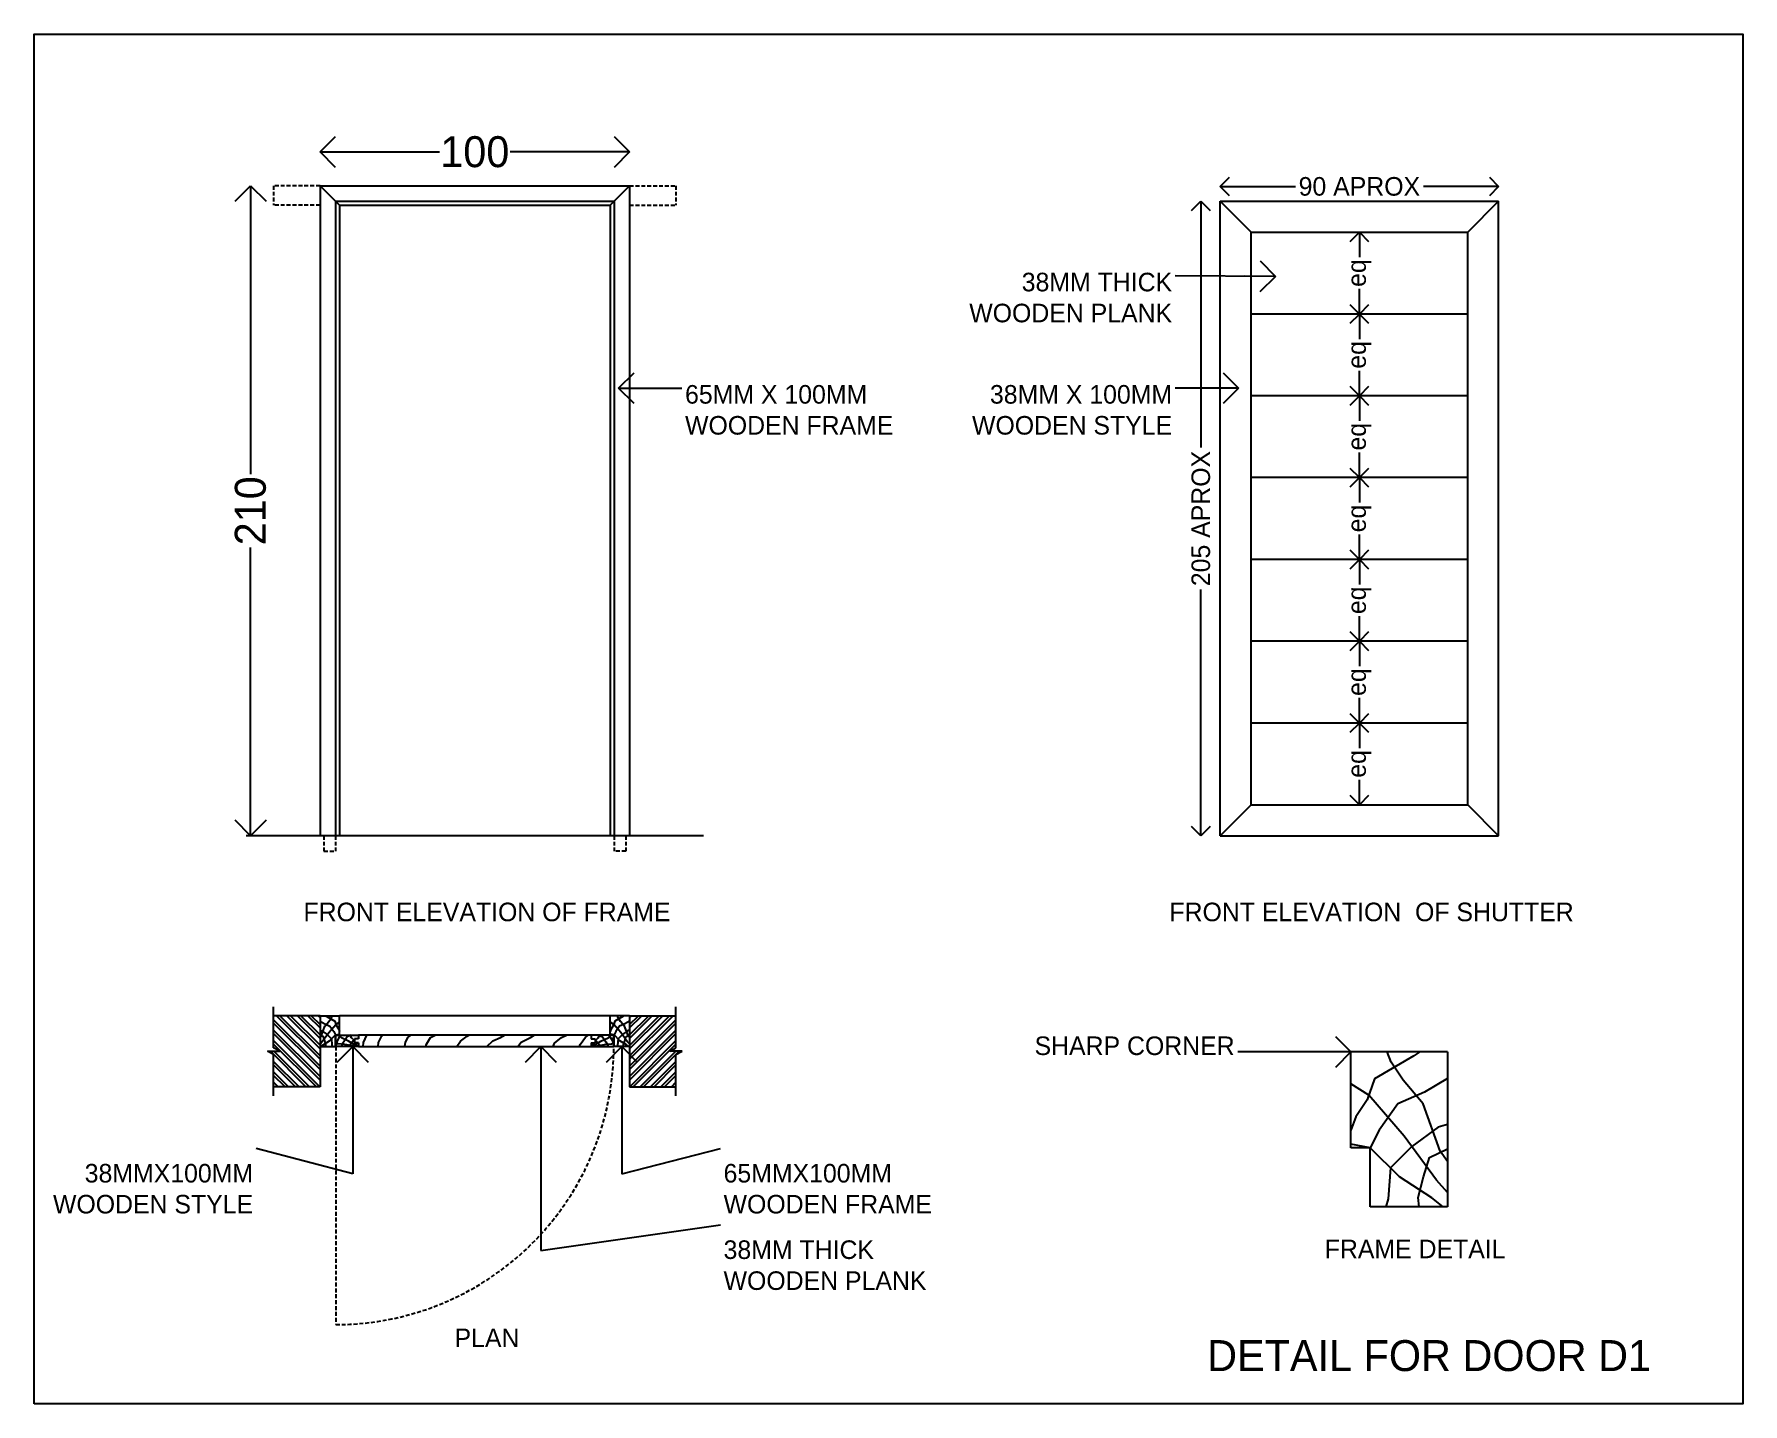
# Model space of a CAD drawing. Header units: metres. Extents: x -16 to 65907, y -5261 to 15511.
# Drawn here: x 34330 to 34882, y 8666 to 9108 of the extents above; entities that cross this region are included whole.
import ezdxf

# ---------------------------------------------------------------- set-up
doc = ezdxf.new("R2010")
doc.units = ezdxf.units.M
doc.header["$PDMODE"] = 67
doc.header["$PDSIZE"] = -5
doc.linetypes.add('DASHED', pattern=[19.049999999999997, 12.7, -6.35])
doc.layers.get('0').update_dxf_attribs({"color": 6})
for name, color, linetype in [('BC-FORMAT', 7, 'Continuous'), ('BC-GREYCOLOR', 8, 'Continuous'), ('BC-HATCH', 8, 'Continuous'), ('BC-JOINERY', 93, 'Continuous'), ('BC-TEXT', 7, 'Continuous'), ('BC-WHITECOLOR', 7, 'Continuous')]:
    doc.layers.add(name, color=color, linetype=linetype)
doc.styles.add('BC-1IN10-3', font='FreeSans.ttf', dxfattribs={"height": 6})
doc.styles.add('BC-1IN25-2', font='FreeSans.ttf', dxfattribs={"height": 10})
doc.styles.add('BC-1IN50-1', font='FreeSans.ttf', dxfattribs={"height": 10})
doc.dimstyles.new('BC-1IN10-3', dxfattribs={"dimtxt": 6, "dimasz": 6, "dimexe": 0.18, "dimexo": 0.0625, "dimgap": 1, "dimtad": 0, "dimtoh": 1, "dimzin": 12, "dimdsep": 46, "dimtxsty": 'BC-1IN10-3', "dimblk": 'OPEN90', "dimcen": 0.09, "dimse1": 1, "dimse2": 1, "dimclrd": 256, "dimclre": 256, "dimclrt": 7, "dimadec": 0, "dimazin": 0, "dimtfac": 1, "dimtdec": 1, "dimtofl": 0, "dimtmove": 1, "dimatfit": 3, "dimldrblk": 'OPEN90', "dimfxl": 1, "dimtolj": 1, "dimtzin": 0, "dimlwd": -3, "dimarcsym": 0})
doc.dimstyles.new('BC-1IN25-2', dxfattribs={"dimtxt": 10, "dimasz": 10, "dimexe": 0.18, "dimexo": 0.0625, "dimgap": 1, "dimtad": 0, "dimtoh": 1, "dimzin": 12, "dimdsep": 46, "dimtxsty": 'BC-1IN25-2', "dimblk": 'OPEN90', "dimcen": 0.09, "dimse1": 1, "dimse2": 1, "dimclrd": 256, "dimclre": 256, "dimclrt": 7, "dimadec": 0, "dimazin": 0, "dimtfac": 1, "dimtdec": 1, "dimtofl": 0, "dimtmove": 1, "dimatfit": 3, "dimldrblk": 'OPEN90', "dimfxl": 1, "dimtolj": 1, "dimtzin": 0, "dimlwd": -1, "dimarcsym": 0})

# ---------------------------------------------------------------- blocks, each defined once
blk = doc.blocks.new('_OPEN90')
at = {"color": 0, "linetype": 'ByBlock'}
for p, q in [((0, 0), (-1, 0)), ((-0.5, 0.5), (0, 0)), ((0, 0), (-0.5, -0.5))]:
    blk.add_line(p, q, dxfattribs=at)
blk = doc.blocks.new('*D927')
at = {"layer": 'BC-WHITECOLOR', "lineweight": -3}
for p, q in [((34718.77460819324, 9058.826476733262), (34737.0997110739, 9058.826476733262)), ((34796.77460819324, 9058.826476733262), (34778.44950531259, 9058.826476733262))]:
    blk.add_line(p, q, dxfattribs=at)
at = {"layer": 'Defpoints', "color": 0}
for p in [(34802.77460819324, 9058.826476733262), (34712.77460819324, 9054.05343673298), (34802.77460819324, 9054.05343673298)]:
    blk.add_point(p, dxfattribs=at)
at = {"layer": 'BC-WHITECOLOR', "lineweight": -3, "xscale": 6, "yscale": 6, "zscale": 6, "rotation": 180}
blk.add_blockref('_OPEN90', (34712.77460819324, 9058.826476733262), dxfattribs=at)
at = {"layer": 'BC-WHITECOLOR', "lineweight": -3, "xscale": 6, "yscale": 6, "zscale": 6}
blk.add_blockref('_OPEN90', (34802.77460819324, 9058.826476733262), dxfattribs=at)
at = {"layer": 'BC-WHITECOLOR', "color": 7, "insert": (34757.77460819324, 9058.826476733262), "char_height": 6, "attachment_point": 5, "style": 'BC-1IN10-3'}
blk.add_mtext('\\A1;{90 APROX}', dxfattribs=at)
blk = doc.blocks.new('*D928')
at = {"layer": 'BC-WHITECOLOR', "lineweight": -3}
for p, q in [((34706.57110251664, 9048.05343673298), (34706.57110251664, 8974.532860601292)), ((34706.57110251664, 8855.05343673298), (34706.57110251664, 8928.574012864672))]:
    blk.add_line(p, q, dxfattribs=at)
at = {"layer": 'Defpoints', "color": 0}
for p in [(34706.57110251664, 9054.05343673298), (34712.77460819324, 9054.05343673298), (34712.77460819324, 8849.05343673298)]:
    blk.add_point(p, dxfattribs=at)
at = {"layer": 'BC-WHITECOLOR', "lineweight": -3, "xscale": 6, "yscale": 6, "zscale": 6}
for p, rotation in [((34706.57110251664, 9054.05343673298), 90), ((34706.57110251664, 8849.05343673298), 270)]:
    blk.add_blockref('_OPEN90', p, dxfattribs=dict(at, rotation=rotation))
at = {"layer": 'BC-WHITECOLOR', "color": 7, "insert": (34706.57110251664, 8951.55343673298), "char_height": 6, "attachment_point": 5, "rotation": 90, "style": 'BC-1IN10-3'}
blk.add_mtext('\\A1;{205 APROX}', dxfattribs=at)
blk = doc.blocks.new('*D929')
at = {"layer": 'BC-WHITECOLOR', "lineweight": -3}
for p, q in [((34757.77460819324, 8879.482008161553), (34757.77460819324, 8877.391179237391)), ((34757.77460819324, 8865.05343673298), (34757.77460819324, 8867.144265657138))]:
    blk.add_line(p, q, dxfattribs=at)
at = {"layer": 'Defpoints', "color": 0}
for p in [(34757.77460819324, 8885.482008161553), (34757.77460819324, 8885.482008161553), (34757.77460819324, 8859.05343673298)]:
    blk.add_point(p, dxfattribs=at)
at = {"layer": 'BC-WHITECOLOR', "lineweight": -3, "xscale": 6, "yscale": 6, "zscale": 6}
for p, rotation in [((34757.77460819324, 8885.482008161553), 90), ((34757.77460819324, 8859.05343673298), 270)]:
    blk.add_blockref('_OPEN90', p, dxfattribs=dict(at, rotation=rotation))
at = {"layer": 'BC-WHITECOLOR', "color": 7, "insert": (34757.77460819324, 8872.267722447266), "char_height": 6, "attachment_point": 5, "rotation": 90, "style": 'BC-1IN10-3'}
blk.add_mtext('\\A1;{eq}', dxfattribs=at)
blk = doc.blocks.new('*D930')
at = {"layer": 'BC-WHITECOLOR', "lineweight": -3}
for p, q in [((34757.77460819324, 8905.910579590125), (34757.77460819324, 8903.819750665964)), ((34757.77460819324, 8891.482008161553), (34757.77460819324, 8893.57283708571))]:
    blk.add_line(p, q, dxfattribs=at)
at = {"layer": 'Defpoints', "color": 0}
for p in [(34757.77460819324, 8911.910579590125), (34757.77460819324, 8911.910579590125), (34757.77460819324, 8885.482008161553)]:
    blk.add_point(p, dxfattribs=at)
at = {"layer": 'BC-WHITECOLOR', "lineweight": -3, "xscale": 6, "yscale": 6, "zscale": 6}
for p, rotation in [((34757.77460819324, 8911.910579590125), 90), ((34757.77460819324, 8885.482008161553), 270)]:
    blk.add_blockref('_OPEN90', p, dxfattribs=dict(at, rotation=rotation))
at = {"layer": 'BC-WHITECOLOR', "color": 7, "insert": (34757.77460819324, 8898.696293875839), "char_height": 6, "attachment_point": 5, "rotation": 90, "style": 'BC-1IN10-3'}
blk.add_mtext('\\A1;{eq}', dxfattribs=at)
blk = doc.blocks.new('*D931')
at = {"layer": 'BC-WHITECOLOR', "lineweight": -3}
for p, q in [((34757.77460819324, 8932.339151018696), (34757.77460819324, 8930.248322094536)), ((34757.77460819324, 8917.910579590125), (34757.77460819324, 8920.001408514283))]:
    blk.add_line(p, q, dxfattribs=at)
at = {"layer": 'Defpoints', "color": 0}
for p in [(34757.77460819324, 8938.339151018696), (34757.77460819324, 8938.339151018696), (34757.77460819324, 8911.910579590125)]:
    blk.add_point(p, dxfattribs=at)
at = {"layer": 'BC-WHITECOLOR', "lineweight": -3, "xscale": 6, "yscale": 6, "zscale": 6}
for p, rotation in [((34757.77460819324, 8938.339151018696), 90), ((34757.77460819324, 8911.910579590125), 270)]:
    blk.add_blockref('_OPEN90', p, dxfattribs=dict(at, rotation=rotation))
at = {"layer": 'BC-WHITECOLOR', "color": 7, "insert": (34757.77460819324, 8925.12486530441), "char_height": 6, "attachment_point": 5, "rotation": 90, "style": 'BC-1IN10-3'}
blk.add_mtext('\\A1;{eq}', dxfattribs=at)
blk = doc.blocks.new('*D932')
at = {"layer": 'BC-WHITECOLOR', "lineweight": -3}
for p, q in [((34757.77460819324, 8958.767722447266), (34757.77460819324, 8956.676893523108)), ((34757.77460819324, 8944.339151018696), (34757.77460819324, 8946.429979942855))]:
    blk.add_line(p, q, dxfattribs=at)
at = {"layer": 'Defpoints', "color": 0}
for p in [(34757.77460819324, 8964.767722447266), (34757.77460819324, 8964.767722447266), (34757.77460819324, 8938.339151018696)]:
    blk.add_point(p, dxfattribs=at)
at = {"layer": 'BC-WHITECOLOR', "lineweight": -3, "xscale": 6, "yscale": 6, "zscale": 6}
for p, rotation in [((34757.77460819324, 8964.767722447266), 90), ((34757.77460819324, 8938.339151018696), 270)]:
    blk.add_blockref('_OPEN90', p, dxfattribs=dict(at, rotation=rotation))
at = {"layer": 'BC-WHITECOLOR', "color": 7, "insert": (34757.77460819324, 8951.553436732982), "char_height": 6, "attachment_point": 5, "rotation": 90, "style": 'BC-1IN10-3'}
blk.add_mtext('\\A1;{eq}', dxfattribs=at)
blk = doc.blocks.new('*D933')
at = {"layer": 'BC-WHITECOLOR', "lineweight": -3}
for p, q in [((34757.77460819324, 8985.196293875839), (34757.77460819324, 8983.105464951681)), ((34757.77460819324, 8970.767722447266), (34757.77460819324, 8972.858551371428))]:
    blk.add_line(p, q, dxfattribs=at)
at = {"layer": 'Defpoints', "color": 0}
for p in [(34757.77460819324, 8991.196293875839), (34757.77460819324, 8991.196293875839), (34757.77460819324, 8964.767722447266)]:
    blk.add_point(p, dxfattribs=at)
at = {"layer": 'BC-WHITECOLOR', "lineweight": -3, "xscale": 6, "yscale": 6, "zscale": 6}
for p, rotation in [((34757.77460819324, 8991.196293875839), 90), ((34757.77460819324, 8964.767722447266), 270)]:
    blk.add_blockref('_OPEN90', p, dxfattribs=dict(at, rotation=rotation))
at = {"layer": 'BC-WHITECOLOR', "color": 7, "insert": (34757.77460819324, 8977.982008161553), "char_height": 6, "attachment_point": 5, "rotation": 90, "style": 'BC-1IN10-3'}
blk.add_mtext('\\A1;{eq}', dxfattribs=at)
blk = doc.blocks.new('*D934')
at = {"layer": 'BC-WHITECOLOR', "lineweight": -3}
for p, q in [((34757.77460819324, 9011.62486530441), (34757.77460819324, 9009.53403638025)), ((34757.77460819324, 8997.196293875839), (34757.77460819324, 8999.287122799997))]:
    blk.add_line(p, q, dxfattribs=at)
at = {"layer": 'Defpoints', "color": 0}
for p in [(34757.77460819324, 9017.62486530441), (34757.77460819324, 9017.62486530441), (34757.77460819324, 8991.196293875839)]:
    blk.add_point(p, dxfattribs=at)
at = {"layer": 'BC-WHITECOLOR', "lineweight": -3, "xscale": 6, "yscale": 6, "zscale": 6}
for p, rotation in [((34757.77460819324, 9017.62486530441), 90), ((34757.77460819324, 8991.196293875839), 270)]:
    blk.add_blockref('_OPEN90', p, dxfattribs=dict(at, rotation=rotation))
at = {"layer": 'BC-WHITECOLOR', "color": 7, "insert": (34757.77460819324, 9004.410579590123), "char_height": 6, "attachment_point": 5, "rotation": 90, "style": 'BC-1IN10-3'}
blk.add_mtext('\\A1;{eq}', dxfattribs=at)
blk = doc.blocks.new('*D935')
at = {"layer": 'BC-WHITECOLOR', "lineweight": -3}
for p, q in [((34757.77460819324, 9038.05343673298), (34757.77460819324, 9035.962607808822)), ((34757.77460819324, 9023.62486530441), (34757.77460819324, 9025.71569422857))]:
    blk.add_line(p, q, dxfattribs=at)
at = {"layer": 'Defpoints', "color": 0}
for p in [(34757.77460819324, 9044.05343673298), (34757.77460819324, 9044.05343673298), (34757.77460819324, 9017.62486530441)]:
    blk.add_point(p, dxfattribs=at)
at = {"layer": 'BC-WHITECOLOR', "lineweight": -3, "xscale": 6, "yscale": 6, "zscale": 6}
for p, rotation in [((34757.77460819324, 9044.05343673298), 90), ((34757.77460819324, 9017.62486530441), 270)]:
    blk.add_blockref('_OPEN90', p, dxfattribs=dict(at, rotation=rotation))
at = {"layer": 'BC-WHITECOLOR', "color": 7, "insert": (34757.77460819324, 9030.839151018696), "char_height": 6, "attachment_point": 5, "rotation": 90, "style": 'BC-1IN10-3'}
blk.add_mtext('\\A1;{eq}', dxfattribs=at)
blk = doc.blocks.new('*D970')
at = {"layer": 'BC-HATCH', "color": 8, "lineweight": -3}
for p, q in [((34432.0016236386, 9069.998244441063), (34460.59695971542, 9069.998244441063)), ((34512.0016236386, 9069.998244441063), (34483.40628756178, 9069.998244441063))]:
    blk.add_line(p, q, dxfattribs=at)
at = {"layer": 'Defpoints', "color": 0}
for p in [(34522.0016236386, 9069.998244441063), (34422.0016236386, 9059.053436732978), (34522.0016236386, 9059.053436732982)]:
    blk.add_point(p, dxfattribs=at)
at = {"layer": 'BC-HATCH', "color": 8, "lineweight": -3, "xscale": 10, "yscale": 10, "zscale": 10, "rotation": 180}
blk.add_blockref('_OPEN90', (34422.0016236386, 9069.998244441063), dxfattribs=at)
at = {"layer": 'BC-HATCH', "color": 8, "lineweight": -3, "xscale": 10, "yscale": 10, "zscale": 10}
blk.add_blockref('_OPEN90', (34522.0016236386, 9069.998244441063), dxfattribs=at)
at = {"layer": 'BC-HATCH', "color": 7, "insert": (34472.0016236386, 9069.998244441063), "char_height": 10, "attachment_point": 5, "style": 'BC-1IN50-1'}
blk.add_mtext('\\A1;100', dxfattribs=at)
blk = doc.blocks.new('*D971')
at = {"layer": 'BC-HATCH', "color": 8, "lineweight": -3}
for p, q in [((34399.54815422316, 9049.053436732978), (34399.54815422316, 8965.924492974405)), ((34399.54815422316, 8859.05343673298), (34399.54815422316, 8942.182380491551))]:
    blk.add_line(p, q, dxfattribs=at)
at = {"layer": 'Defpoints', "color": 0}
for p in [(34422.0016236386, 9059.053436732978), (34399.54815422316, 8849.05343673298), (34422.0016236386, 8849.05343673298)]:
    blk.add_point(p, dxfattribs=at)
at = {"layer": 'BC-HATCH', "color": 8, "lineweight": -3, "xscale": 10, "yscale": 10, "zscale": 10}
for p, rotation in [((34399.54815422316, 9059.053436732978), 90), ((34399.54815422316, 8849.05343673298), 270)]:
    blk.add_blockref('_OPEN90', p, dxfattribs=dict(at, rotation=rotation))
at = {"layer": 'BC-HATCH', "color": 7, "insert": (34399.54815422316, 8954.053436732978), "char_height": 10, "attachment_point": 5, "rotation": 90, "style": 'BC-1IN50-1'}
blk.add_mtext('\\A1;210', dxfattribs=at)

msp = doc.modelspace()

# ---------------------------------------------------------------- hatches: boundary and pattern name
at = {"layer": 'BC-GREYCOLOR'}
h = msp.add_hatch(dxfattribs=at)
h.set_pattern_fill('ANSI32', color=256, scale=0.25, angle=180, style=0)
h.set_pattern_definition([(135, (68512.42391464498, 21.98809101894949), (1.683798022700466, 1.683798022700467), []), (135, (68511.30138214499, 21.98809101894949), (1.683798022700466, 1.683798022700467), [])])
h.paths.add_polyline_path([(34407.0016236386, 8780.496840793096), (34407.0016236386, 8790.929622691561), (34422.0016236386, 8790.929622691561), (34422.0016236386, 8778.429622691561), (34422.0016236386, 8767.929622691561), (34407.0016236386, 8767.929622691561), (34407.0016236386, 8778.362404590029), (34404.98145395942, 8779.429622691561), (34409.02179331778, 8779.429622691561)])
h = msp.add_hatch(dxfattribs=at)
h.set_pattern_fill('ANSI32', color=256, scale=0.25, style=0)
h.set_pattern_definition([(45, (431.5793326322164, 21.98809101894949), (-1.683798022700466, 1.683798022700467), []), (45, (432.7018651322164, 21.98809101894949), (-1.683798022700466, 1.683798022700467), [])])
h.paths.add_polyline_path([(34537.0016236386, 8780.496840793096), (34537.0016236386, 8790.929622691561), (34522.0016236386, 8790.929622691561), (34522.0016236386, 8778.429622691561), (34522.0016236386, 8767.929622691561), (34537.0016236386, 8767.929622691561), (34537.0016236386, 8778.362404590029), (34539.02179331778, 8779.429622691561), (34534.98145395942, 8779.429622691561)])

# ---------------------------------------------------------------- linework, layer by layer
at = {"layer": 'BC-FORMAT'}
for p, q in [((34712.77460819324, 8849.05343673298), (34712.77460819324, 9054.05343673298)), ((34712.77460819324, 9054.05343673298), (34802.77460819324, 9054.05343673298)), ((34802.77460819324, 8849.05343673298), (34802.77460819324, 9054.05343673298)), ((34722.77460819324, 9044.05343673298), (34792.77460819324, 9044.05343673298)), ((34722.77460819324, 8859.05343673298), (34722.77460819324, 9044.05343673298)), ((34792.77460819324, 8859.05343673298), (34792.77460819324, 9044.05343673298)), ((34722.77460819324, 8859.05343673298), (34792.77460819324, 8859.05343673298)), ((34712.77460819324, 8849.05343673298), (34802.77460819324, 8849.05343673298))]:
    msp.add_line(p, q, dxfattribs=at)
at = {"layer": 'BC-GREYCOLOR', "linetype": 'DASHED', "ltscale": 0.1}
for p, q in [((34407.0016236386, 9059.053436732982), (34407.0016236386, 9052.803436732982)), ((34422.0016236386, 9059.053436732978), (34407.0016236386, 9059.053436732982)), ((34522.0016236386, 9059.053436732982), (34537.0016236386, 9059.053436732982)), ((34537.0016236386, 9059.053436732982), (34537.0016236386, 9052.803436732982)), ((34422.0016236386, 9052.803436732978), (34407.0016236386, 9052.803436732982)), ((34522.0016236386, 9052.803436732982), (34537.0016236386, 9052.803436732982)), ((34423.25162363868, 8849.05343673296), (34423.25162363868, 8844.05343673296)), ((34427.00162363868, 8849.053436732962), (34427.00162363868, 8844.053436732962)), ((34517.0016236386, 8849.05343673298), (34517.0016236386, 8844.05343673298)), ((34520.7516236386, 8849.05343673298), (34520.7516236386, 8844.05343673298)), ((34423.25162363868, 8844.05343673296), (34427.00162363868, 8844.053436732962)), ((34520.7516236386, 8844.05343673298), (34517.0016236386, 8844.05343673298)), ((34427.1016236386, 8780.929622691563), (34427.1016236386, 8691.129622691558))]:
    msp.add_line(p, q, dxfattribs=at)
msp.add_arc((34427.1016236386, 8780.929622691563), 89.80000000000291, 270, 2.39333707531666, dxfattribs=at)
at = {"layer": 'BC-HATCH'}
for p, q in [((34428.2516236386, 9052.803436732978), (34422.0016236386, 9059.053436732978)), ((34515.7516236386, 9052.803436732982), (34522.0016236386, 9059.053436732982)), ((34427.0016236386, 9054.053436732978), (34517.0016236386, 9054.053436732982)), ((34427.0016236386, 9054.053436732978), (34427.0016236386, 8849.05343673298)), ((34517.0016236386, 9054.053436732982), (34517.0016236386, 8849.05343673298)), ((34515.7516236386, 8790.929622691563), (34428.2516236386, 8790.929622691563))]:
    msp.add_line(p, q, dxfattribs=at)
for points in [[(34422.0016236386, 8783.860038251478), (34422.47887411279, 8784.516257653491), (34423.58407007841, 8787.583176458085), (34424.88267533801, 8789.102820910814), (34425.65631251394, 8790.263276674714), (34425.90180841489, 8790.929622691563)], [(34422.0016236386, 8789.207495541135), (34423.50118038099, 8788.329183734879), (34425.2142341277, 8787.583176458085), (34426.42994968988, 8785.870122711376), (34427.0016236386, 8784.729622691562)], [(34422.0016236386, 8781.857304878302), (34422.72754320505, 8782.637424511937), (34424.79978564059, 8785.483304123409), (34427.09306726926, 8788.135774440896), (34428.2516236386, 8788.859872171737)], [(34423.79217743187, 8790.929622691563), (34424.1919278595, 8790.67772516182), (34426.73387858042, 8789.185710608235), (34427.20358686581, 8787.83184555035), (34427.92262736105, 8786.730407251016), (34428.2516236386, 8785.87730591509)], [(34520.21106984533, 8790.929622691563), (34519.8113194177, 8790.67772516182), (34517.26936869678, 8789.185710608235), (34516.79966041139, 8787.83184555035), (34516.08061991615, 8786.730407251016), (34515.7516236386, 8785.87730591509)], [(34522.0016236386, 8781.857304878302), (34521.27570407215, 8782.637424511937), (34519.20346163661, 8785.483304123409), (34516.91018000794, 8788.135774440896), (34515.7516236386, 8788.859872171737)], [(34522.0016236386, 8789.207495541135), (34520.50206689621, 8788.329183734879), (34518.7890131495, 8787.583176458085), (34517.57329758732, 8785.870122711376), (34517.0016236386, 8784.729622691562)], [(34522.0016236386, 8783.860038251478), (34521.52437316441, 8784.516257653491), (34520.41917719879, 8787.583176458085), (34519.12057193919, 8789.102820910814), (34518.34693476326, 8790.263276674714), (34518.10143886231, 8790.929622691563)], [(34422.0016236386, 8786.24587273718), (34422.61702360849, 8786.063532005359), (34424.31957275144, 8784.82381175564), (34425.6886536831, 8783.435158419497), (34425.84972180793, 8781.449338848897), (34426.00130568715, 8780.929622691563)], [(34423.84030313625, 8780.929622691563), (34423.9156288681, 8781.532228546317), (34423.55644017927, 8782.85846370506), (34423.1696215913, 8784.101809166385), (34422.0016236386, 8784.679622691563)], [(34422.28486152637, 8780.929622691563), (34423.0314720956, 8781.504598647178), (34425.10371453113, 8782.85846370506), (34427.0016236386, 8784.729622691562), (34428.2516236386, 8784.981865138152)], [(34428.81148402935, 8784.679622691561), (34428.32395612976, 8784.177208443893), (34427.56004467832, 8782.86158316642), (34427.1016236386, 8781.447580241074)], [(34434.20328108153, 8780.929622691563), (34433.2186480223, 8781.545957888944), (34431.23813685191, 8782.6918250661), (34428.9464024976, 8783.766959701454), (34428.10675254669, 8784.679622691565)], [(34431.98553417963, 8784.679622691563), (34430.75715556767, 8784.148915427173), (34429.63958140723, 8782.53621347414), (34429.0878675812, 8781.616690430745), (34428.90337716975, 8780.929622691563)], [(34433.15162363859, 8783.058592675461), (34432.85083880494, 8782.904022691499), (34431.64838559434, 8781.404492805346), (34431.4828345455, 8780.929622691563)], [(34433.15162363859, 8782.870272995176), (34432.18595291202, 8783.724520176374), (34431.58350363321, 8784.679622691565)], [(34434.40162363859, 8783.700953786572), (34433.87362799425, 8783.429622691563)], [(34435.9072928598, 8780.929622691563), (34436.05897218138, 8782.279568653683), (34437.07232833071, 8784.679622691563)], [(34440.7686381419, 8780.929622691563), (34440.88754832907, 8782.237634750358), (34441.85459479899, 8784.171727690193), (34442.27416023491, 8784.679622691563)], [(34449.36035332274, 8780.929622691563), (34449.61859645747, 8782.37578424606), (34450.50275322996, 8784.00594829535), (34451.4721871172, 8784.679622691565)], [(34456.1400185476, 8780.929622691563), (34456.38274114081, 8781.679856161461), (34457.72106438042, 8783.924785466626), (34459.15265222082, 8784.679622691563)], [(34466.22115876699, 8780.929622691565), (34467.39152907959, 8782.71597737923), (34469.50694323254, 8784.356502640696), (34470.11917069734, 8784.679622691563)], [(34475.88797829511, 8780.929622691563), (34477.79591297469, 8782.759149096637), (34480.25670086688, 8783.88161374922), (34481.59336584531, 8784.679622691565)], [(34485.93428414372, 8780.929622691563), (34486.99148878238, 8782.41377535738), (34490.01350900087, 8783.924785466626), (34491.20866794035, 8784.679622691561)], [(34497.32496994965, 8780.929622691563), (34497.78441813414, 8782.025229900717), (34499.9861757219, 8783.838442031813), (34501.6685370414, 8784.679622691563)], [(34505.77487383769, 8780.929622691563), (34506.03021615888, 8781.593512726648), (34507.80025657257, 8783.967957184033), (34508.75732397925, 8784.679622691563)], [(34509.60162363861, 8783.700953786572), (34510.12961928295, 8783.429622691563)], [(34509.79996619567, 8780.929622691563), (34510.7845992549, 8781.545957888944), (34512.76511042529, 8782.6918250661), (34515.0568447796, 8783.766959701454), (34515.89649473051, 8784.679622691565)], [(34510.85162363861, 8782.870272995176), (34511.81729436518, 8783.724520176374), (34512.41974364399, 8784.679622691565)], [(34510.85162363861, 8783.058592675461), (34511.15240847226, 8782.904022691499), (34512.35486168286, 8781.404492805346), (34512.5204127317, 8780.929622691563)], [(34512.01771309757, 8784.679622691563), (34513.24609170953, 8784.148915427173), (34514.36366586997, 8782.53621347414), (34514.915379696, 8781.616690430745), (34515.09987010745, 8780.929622691563)], [(34515.19176324785, 8784.679622691561), (34515.67929114744, 8784.177208443893), (34516.44320259888, 8782.86158316642), (34516.9016236386, 8781.447580241074)], [(34521.71838575083, 8780.929622691563), (34520.9717751816, 8781.504598647178), (34518.89953274607, 8782.85846370506), (34517.0016236386, 8784.729622691562), (34515.7516236386, 8784.981865138152)], [(34522.0016236386, 8786.24587273718), (34521.38622366871, 8786.063532005359), (34519.68367452576, 8784.82381175564), (34518.3145935941, 8783.435158419497), (34518.15352546927, 8781.449338848897), (34518.00194159005, 8780.929622691563)], [(34520.16294414095, 8780.929622691563), (34520.0876184091, 8781.532228546317), (34520.44680709793, 8782.85846370506), (34520.8336256859, 8784.101809166385), (34522.0016236386, 8784.679622691563)], [(34433.09192887836, 8780.929622691565), (34432.4405900625, 8781.206441688306), (34430.06397665804, 8781.602543922385), (34427.78638881208, 8781.857181072863), (34427.1016236386, 8782.177893875634)], [(34433.38842870049, 8780.929622691565), (34433.74206883161, 8781.687422972544), (34434.36610776109, 8782.179622691565)], [(34434.40162363859, 8781.722113424892), (34433.91571724503, 8782.179622691561)], [(34509.60162363861, 8781.722113424892), (34510.08753003217, 8782.179622691561)], [(34510.61481857671, 8780.929622691565), (34510.26117844559, 8781.687422972544), (34509.63713951611, 8782.179622691565)], [(34510.91131839884, 8780.929622691565), (34511.5626572147, 8781.206441688306), (34513.93927061916, 8781.602543922385), (34516.21685846512, 8781.857181072863), (34516.9016236386, 8782.177893875634)], [(34777.33471521731, 8779.21547572714), (34775.33596307914, 8777.955988078427), (34762.62620947453, 8770.4959153105), (34760.27766804757, 8763.726590021075), (34756.68246557137, 8758.2193985244), (34755.03748418363, 8753.95389184477)], [(34786.28748418363, 8743.867553526708), (34783.90123181268, 8747.148650536777), (34778.37525198459, 8762.483244559748), (34771.88222568658, 8770.081466823385), (34768.01403980692, 8775.883745642894), (34766.78656030218, 8779.21547572714)], [(34786.28748418363, 8733.853886660834), (34782.65788635139, 8737.754484829004), (34772.29667417369, 8751.983882886363), (34760.83026603035, 8765.2462344738), (34755.03748418363, 8768.866723128003)], [(34786.28748418363, 8770.604839974998), (34778.78970047169, 8766.213280943715), (34770.22443173816, 8762.483244559748), (34764.14585392723, 8753.917975826202), (34761.28748418363, 8748.215475727133)], [(34786.28748418363, 8755.796725955215), (34783.21048433417, 8754.885022296117), (34774.69773861945, 8748.686421047516), (34767.85233396113, 8741.743154366812), (34767.046993337, 8731.814056513807), (34766.28907394088, 8729.21547572714)], [(34784.87129474479, 8729.21547572714), (34781.13824189863, 8732.090355505212), (34770.77702972096, 8738.859680794621), (34761.28748418363, 8748.215475727133), (34755.03748418363, 8749.476687960085)], [(34777.09408669536, 8729.21547572714), (34776.71745803616, 8732.228505000907), (34778.51340148029, 8738.859680794621), (34780.44749442012, 8745.076408101244), (34786.28748418363, 8747.96547572714)]]:
    msp.add_lwpolyline(points, dxfattribs=at)
at = {"layer": 'BC-JOINERY'}
for p, q in [((34422.0016236386, 8790.929622691563), (34422.0016236386, 8778.429622691563)), ((34422.0016236386, 8790.929622691563), (34428.2516236386, 8790.929622691563)), ((34428.2516236386, 8784.729622691562), (34428.2516236386, 8790.929622691563)), ((34515.7516236386, 8784.729622691562), (34515.7516236386, 8790.929622691563)), ((34522.0016236386, 8790.929622691563), (34515.7516236386, 8790.929622691563)), ((34522.0016236386, 8790.929622691563), (34522.0016236386, 8778.429622691563)), ((34427.0016236386, 8784.729622691562), (34428.2516236386, 8784.729622691562)), ((34427.0016236386, 8780.929622691563), (34427.0016236386, 8784.729622691562)), ((34434.40162363859, 8783.429622691563), (34433.15162363859, 8783.429622691563)), ((34433.15162363859, 8783.429622691563), (34433.15162363859, 8782.179622691563)), ((34509.60162363861, 8784.679622691563), (34434.40162363859, 8784.679622691563)), ((34509.60162363861, 8783.429622691563), (34510.85162363861, 8783.429622691563)), ((34510.85162363861, 8783.429622691563), (34510.85162363861, 8782.179622691563)), ((34517.0016236386, 8784.729622691562), (34515.7516236386, 8784.729622691562)), ((34517.0016236386, 8780.929622691563), (34517.0016236386, 8784.729622691562)), ((34422.0016236386, 8780.929622691563), (34427.0016236386, 8780.929622691563)), ((34434.40162363859, 8782.179622691563), (34433.15162363859, 8782.179622691563)), ((34434.40162363859, 8780.929622691563), (34509.60162363861, 8780.929622691563)), ((34509.60162363861, 8782.179622691563), (34510.85162363861, 8782.179622691563)), ((34522.0016236386, 8780.929622691563), (34517.0016236386, 8780.929622691563)), ((34755.03748418363, 8748.215475727133), (34755.03748418363, 8779.21547572714)), ((34786.28748418363, 8779.21547572714), (34755.03748418363, 8779.21547572714)), ((34786.28748418363, 8779.21547572714), (34786.28748418363, 8729.21547572714)), ((34761.28748418363, 8748.215475727133), (34755.03748418363, 8748.215475727133)), ((34761.28748418363, 8729.21547572714), (34761.28748418363, 8748.215475727133)), ((34786.28748418363, 8729.21547572714), (34761.28748418363, 8729.21547572714))]:
    msp.add_line(p, q, dxfattribs=at)
for points in [[(34434.40162363859, 8782.179622691563), (34434.40162363859, 8780.929622691563), (34427.1016236386, 8780.929622691563), (34427.1016236386, 8784.679622691563), (34434.40162363859, 8784.679622691563), (34434.40162363859, 8783.429622691563)], [(34509.60162363861, 8782.179622691563), (34509.60162363861, 8780.929622691563), (34516.9016236386, 8780.929622691563), (34516.9016236386, 8784.679622691563), (34509.60162363861, 8784.679622691563), (34509.60162363861, 8783.429622691563)]]:
    msp.add_lwpolyline(points, dxfattribs=at)
at = {"layer": 'BC-WHITECOLOR'}
for p, q in [((34422.0016236386, 9059.053436732978), (34522.0016236386, 9059.053436732982)), ((34422.0016236386, 9059.053436732978), (34422.0016236386, 8849.05343673298)), ((34522.0016236386, 9059.053436732982), (34522.0016236386, 8849.05343673298)), ((34428.2516236386, 9052.803436732978), (34428.2516236386, 8849.05343673298)), ((34428.2516236386, 9052.803436732978), (34515.7516236386, 9052.803436732982)), ((34515.7516236386, 9052.803436732982), (34515.7516236386, 8849.05343673298)), ((34722.77460819324, 9044.05343673298), (34712.77460819324, 9054.05343673298)), ((34792.77460819324, 9044.05343673298), (34802.77460819324, 9054.05343673298)), ((34792.77460819324, 9017.62486530441), (34722.77460819324, 9017.62486530441)), ((34792.77460819324, 8991.196293875839), (34722.77460819324, 8991.196293875839)), ((34792.77460819324, 8964.767722447266), (34722.77460819324, 8964.767722447266)), ((34792.77460819324, 8938.339151018696), (34722.77460819324, 8938.339151018696)), ((34792.77460819324, 8911.910579590125), (34722.77460819324, 8911.910579590125)), ((34792.77460819324, 8885.482008161553), (34722.77460819324, 8885.482008161553)), ((34722.77460819324, 8859.05343673298), (34712.77460819324, 8849.05343673298)), ((34792.77460819324, 8859.05343673298), (34802.77460819324, 8849.05343673298)), ((34545.88160946227, 8849.05343673298), (34398.12163781493, 8849.05343673298)), ((34407.0016236386, 8780.496840793096), (34407.0016236386, 8793.804622691563)), ((34537.0016236386, 8780.496840793096), (34537.0016236386, 8793.804622691563)), ((34422.0016236386, 8790.929622691563), (34407.0016236386, 8790.929622691563)), ((34422.0016236386, 8790.929622691563), (34422.0016236386, 8767.929622691563)), ((34522.0016236386, 8790.929622691563), (34537.0016236386, 8790.929622691563)), ((34522.0016236386, 8790.929622691563), (34522.0016236386, 8767.929622691563)), ((34404.98145395942, 8779.429622691563), (34409.02179331778, 8779.429622691563)), ((34407.0016236386, 8778.36240459003), (34404.98145395942, 8779.429622691563)), ((34409.02179331778, 8779.429622691563), (34407.0016236386, 8780.496840793096)), ((34407.0016236386, 8765.054622691563), (34407.0016236386, 8778.36240459003)), ((34534.98145395942, 8779.429622691563), (34537.0016236386, 8780.496840793096)), ((34539.02179331778, 8779.429622691563), (34534.98145395942, 8779.429622691563)), ((34537.0016236386, 8778.36240459003), (34539.02179331778, 8779.429622691563)), ((34537.0016236386, 8765.054622691563), (34537.0016236386, 8778.36240459003)), ((34422.0016236386, 8767.929622691563), (34407.0016236386, 8767.929622691563)), ((34522.0016236386, 8767.929622691563), (34537.0016236386, 8767.929622691563))]:
    msp.add_line(p, q, dxfattribs=at)
at = {"layer": 'Defpoints'}
msp.add_lwpolyline([(34329.65371616786, 8665.534767288547), (34329.65371616786, 9108.034767288547), (34881.65371616786, 9108.034767288547), (34881.65371616786, 8665.534767288547)], close=True, dxfattribs=at)

# ---------------------------------------------------------------- texts
at = {"layer": 'BC-TEXT', "color": 7, "char_height": 6, "style": 'BC-1IN10-3'}
for s, insert, width, attachment_point in [('{38MM THICK WOODEN PLANK }', (34697.28278766559, 9030.9540796596), 74.549987362916, 3), ('{65MM X 100MM WOODEN FRAME}', (34539.92817029793, 8994.671467846012), 76.60857526722975, 1), ('{38MM X 100MM WOODEN STYLE}', (34697.28278766559, 8994.671467846112), 76.60857526722975, 3), ('{SHARP CORNER}', (34717.48088098987, 8784.21547572714), 61.7549510621984, 3), ('{38MMX100MM WOODEN STYLE}', (34400.37899773972, 8743.040471422626), 84.47936146201391, 3), ('{65MMX100MM WOODEN FRAME}', (34552.3732481308, 8743.040471422624), 84.47936146201522, 1), ('{38MM THICK WOODEN PLANK }', (34552.37324813081, 8718.33741657089), 84.47936146201391, 1)]:
    msp.add_mtext(s, dxfattribs=dict(at, insert=insert, width=width, attachment_point=attachment_point))
at = {"layer": 'BC-TEXT', "attachment_point": 5, "style": 'BC-1IN10-3'}
for s, insert, char_height, width in [('{\\pxqc;FRONT ELEVATION OF FRAME}', (34475.94040758342, 8824.411827048534), 6, 133.924213936225), ('{\\pxqc;FRONT ELEVATION  OF SHUTTER}', (34761.71339213807, 8824.411827048534), 6, 133.924213936225), ('{\\pxqc;FRAME DETAIL}', (34775.79335715652, 8715.57476275941), 6, 133.924213936225), ('{\\pxqc;PLAN}', (34475.94040758342, 8686.854329633985), 6, 133.924213936225), ('{\\pxqc;DETAIL FOR DOOR D1}', (34780.29877465215, 8681.045798461853), 10, 258.4954414847816)]:
    msp.add_mtext(s, dxfattribs=dict(at, insert=insert, char_height=char_height, width=width))

# ---------------------------------------------------------------- dimensions: what is measured, and where the dimension line sits
at = {"layer": 'BC-HATCH'}
dim = msp.add_linear_dim(base=(34522.0016236386, 9069.998244441063), p1=(34422.0016236386, 9059.053436732978), p2=(34522.0016236386, 9059.053436732982), dimstyle='BC-1IN10-3', override={"dimtxt": 10, "dimasz": 10, "dimtoh": 0, "dimdec": 1, "dimlfac": 1, "dimtxsty": 'BC-1IN50-1', "dimclrd": 8, "dimtdec": 0}, dxfattribs=at)
dim.commit()
dim.dimension.update_dxf_attribs({"geometry": '*D970', "text_midpoint": (34472.0016236386, 9069.998244441063)})
dim = msp.add_linear_dim(base=(34399.54815422316, 8849.05343673298), p1=(34422.0016236386, 9059.053436732978), p2=(34422.0016236386, 8849.05343673298), angle=90, dimstyle='BC-1IN10-3', override={"dimtxt": 10, "dimasz": 10, "dimtoh": 0, "dimdec": 1, "dimlfac": 1, "dimtxsty": 'BC-1IN50-1', "dimclrd": 8, "dimtdec": 0}, dxfattribs=at)
dim.commit()
dim.dimension.update_dxf_attribs({"geometry": '*D971', "text_midpoint": (34399.54815422316, 8954.053436732978)})
at = {"layer": 'BC-WHITECOLOR'}
dim = msp.add_linear_dim(base=(34802.77460819324, 9058.826476733262), p1=(34712.77460819324, 9054.05343673298), p2=(34802.77460819324, 9054.05343673298), text='{<> APROX}', dimstyle='BC-1IN10-3', dxfattribs=at)
dim.commit()
dim.dimension.update_dxf_attribs({"geometry": '*D927', "text_midpoint": (34757.77460819324, 9058.826476733262)})
for base, p1, p2, text, picture, middle in [((34706.57110251664, 9054.05343673298), (34712.77460819324, 8849.05343673298), (34712.77460819324, 9054.05343673298), '{<> APROX}', '*D928', (34706.57110251664, 8951.55343673298)), ((34757.77460819324, 9044.05343673298), (34757.77460819324, 9017.62486530441), (34757.77460819324, 9044.05343673298), '{eq}', '*D935', (34757.77460819324, 9030.839151018696)), ((34757.77460819324, 9017.62486530441), (34757.77460819324, 8991.196293875839), (34757.77460819324, 9017.62486530441), '{eq}', '*D934', (34757.77460819324, 9004.410579590123)), ((34757.77460819324, 8991.196293875839), (34757.77460819324, 8964.767722447266), (34757.77460819324, 8991.196293875839), '{eq}', '*D933', (34757.77460819324, 8977.982008161553)), ((34757.77460819324, 8964.767722447266), (34757.77460819324, 8938.339151018696), (34757.77460819324, 8964.767722447266), '{eq}', '*D932', (34757.77460819324, 8951.553436732982)), ((34757.77460819324, 8938.339151018696), (34757.77460819324, 8911.910579590125), (34757.77460819324, 8938.339151018696), '{eq}', '*D931', (34757.77460819324, 8925.12486530441)), ((34757.77460819324, 8911.910579590125), (34757.77460819324, 8885.482008161553), (34757.77460819324, 8911.910579590125), '{eq}', '*D930', (34757.77460819324, 8898.696293875839)), ((34757.77460819324, 8885.482008161553), (34757.77460819324, 8859.05343673298), (34757.77460819324, 8885.482008161553), '{eq}', '*D929', (34757.77460819324, 8872.267722447266))]:
    dim = msp.add_linear_dim(base=base, p1=p1, p2=p2, angle=90, text=text, dimstyle='BC-1IN10-3', dxfattribs=at)
    dim.commit()
    dim.dimension.update_dxf_attribs({"geometry": picture, "text_midpoint": middle})

# ---------------------------------------------------------------- leaders
at = {"layer": 'BC-WHITECOLOR', "annotation_type": 0, "has_hookline": 1, "hookline_direction": 1}
for points, text_width in [([(34730.67656566412, 9029.75181351969), (34698.28278766559, 9029.9540796596)], 66.46090534979423), ([(34718.77328678195, 8993.671467846112), (34698.28278766559, 8993.671467846112)], 65.38271604938272), ([(34755.03748418363, 8779.21547572714), (34718.48088098987, 8779.21547572714)], 34.49382716049383)]:
    msp.add_leader(points, dimstyle='BC-1IN25-2', dxfattribs=dict(at, text_width=text_width))
at = {"layer": 'BC-WHITECOLOR', "annotation_type": 0, "has_hookline": 1}
for points, hookline_direction, text_width, horizontal_direction in [([(34518.43767118157, 8993.671467845988), (34538.92817029793, 8993.67146784601)], 0, 67.68724279835392, (1, 1.067001074653306e-12, 0)), ([(34432.57128822349, 8780.929622691563), (34432.57128822349, 8739.819294767969), (34401.37899773972, 8748.040471422624)], 1, 65.38271604938272, (1, -1.067001074653306e-12, 0)), ([(34493.33058595248, 8780.929622691563), (34493.33058595248, 8715.116239916235), (34551.37324813081, 8723.337416570888)], 0, 66.46090534979423, (1, 1.067001074653306e-12, 0)), ([(34519.5016236386, 8780.929622691563), (34519.5016236386, 8739.819294767969), (34551.3732481308, 8748.040471422622)], 0, 67.68724279835392, (1, 1.067001074653306e-12, 0))]:
    msp.add_leader(points, dimstyle='BC-1IN25-2', dxfattribs=dict(at, hookline_direction=hookline_direction, text_width=text_width, horizontal_direction=horizontal_direction))

doc.saveas('drawing.dxf')
